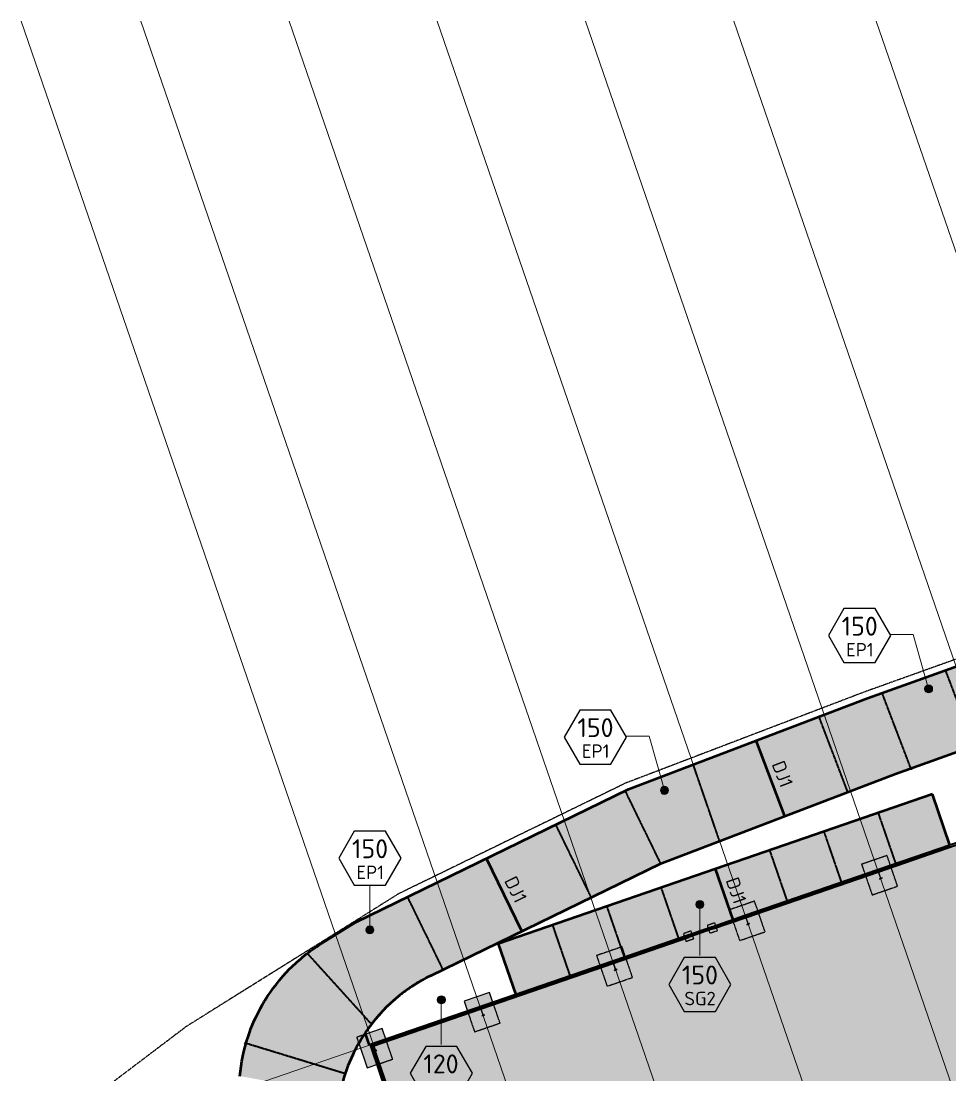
# Model space of a CAD drawing. Header units: millimetres. Extents: x 705 to 313061, y -3762 to 4071588.
# Drawn here: x 39175 to 108102, y 3993403 to 4071588 of the extents above; entities that cross this region are included whole.
import ezdxf

# ---------------------------------------------------------------- set-up
doc = ezdxf.new("R2010")
doc.units = ezdxf.units.MM
for name, pattern in [('Boundary', [16, 5, -2, 5, -2, 0, -2]), ('Dash', [7, 5, -2]), ('Hidden Double', [7, 5, -2]), ('Hidden Half', [3, 2, -1]), ('Joint 1', [9.5, 7, -0.75, 1, -0.75])]:
    doc.linetypes.add(name, pattern=pattern)
for name, color, linetype, lineweight in [('A-060-M_DETAIL', 3, 'Continuous', 25), ('A-200-M_WALL_EXT', 113, 'Continuous', 13), ('A-230-H-FLOOR', 190, 'Continuous', 13), ('A-230-M_FLOOR', 192, 'Continuous', 13), ('A-230-MH_FLOOR', 190, 'Hidden Double', 13), ('C-910-M_SITE_BOUND', 91, 'Boundary', 25), ('S-160-M_FOUND', 171, 'Continuous', 13), ('S-160-MH_FOUND', 171, 'Hidden Half', 13), ('S-230-A-FLOOR', 171, 'Continuous', 18), ('S-280-M_COLUMN', 52, 'Continuous', 13), ('S-280-MH_COLUMN', 52, 'Hidden Half', 13), ('Z-030-M_GRID', 191, 'Continuous', 13), ('Z-060-M_DETAIL', 92, 'Continuous', 25)]:
    doc.layers.add(name, color=color, linetype=linetype, lineweight=lineweight)
doc.styles.add('ISOCPEUR_2', font='isocpeur.ttf', dxfattribs={"height": 1400})
doc.styles.add('ISOCPEUR_3', font='isocpeur.ttf', dxfattribs={"height": 1000})

# ---------------------------------------------------------------- blocks, each defined once
blk = doc.blocks.new('NRP_Column-Steel-UB - SC119 - 410UB53_7-V46-S1_001 - EXTERNAL PAVEMENT PLAN')
at = {"layer": 'S-280-M_COLUMN', "lineweight": 25}
for p, q in [((89, 402.6), (-89, 402.6)), ((-89, 402.6), (-89, 391.7)), ((-89, 391.7), (-15.2, 391.7)), ((-15.2, 10.9), (-89, 10.9)), ((-89, 10.9), (-89, 0)), ((-89, 0), (89, 0)), ((-3.8, 380.3), (-3.8, 22.3)), ((3.8, 22.3), (3.8, 380.3)), ((15.2, 391.7), (89, 391.7)), ((89, 10.9), (15.2, 10.9)), ((89, 391.7), (89, 402.6)), ((89, 0), (89, 10.9))]:
    blk.add_line(p, q, dxfattribs=at)
for centre, start, end in [((-15.2, 380.3), 0, 90), ((-15.2, 22.3), 270, 0), ((15.2, 380.3), 90, 180), ((15.2, 22.3), 180, 270)]:
    blk.add_arc(centre, 11.4, start, end, dxfattribs=at)
at = {"layer": 'S-280-MH_COLUMN', "lineweight": 25}
for centre, start, end in [((-15.2, 380.3), 0, 90), ((-15.2, 22.3), 270, 0), ((15.2, 380.3), 90, 180), ((15.2, 22.3), 180, 270)]:
    blk.add_arc(centre, 11.4, start, end, dxfattribs=at)
blk = doc.blocks.new('NRP_Column-Steel-UB - SC124 - 530UB82_0-V47-S1_001 - EXTERNAL PAVEMENT PLAN')
at = {"layer": 'S-280-M_COLUMN', "lineweight": 25}
for p, q in [((104.5, 528.2), (-104.5, 528.2)), ((-104.5, 528.2), (-104.5, 515)), ((-104.5, 515), (-18.8, 515)), ((-18.8, 13.2), (-104.5, 13.2)), ((-104.5, 13.2), (-104.5, 0)), ((-104.5, 0), (104.5, 0)), ((-4.8, 501), (-4.8, 27.2)), ((4.8, 27.2), (4.8, 501)), ((18.8, 515), (104.5, 515)), ((104.5, 13.2), (18.8, 13.2)), ((104.5, 515), (104.5, 528.2)), ((104.5, 0), (104.5, 13.2))]:
    blk.add_line(p, q, dxfattribs=at)
for centre, start, end in [((-18.8, 501), 0, 90), ((-18.8, 27.2), 270, 0), ((18.8, 501), 90, 180), ((18.8, 27.2), 180, 270)]:
    blk.add_arc(centre, 14, start, end, dxfattribs=at)
at = {"layer": 'S-280-MH_COLUMN', "lineweight": 25}
for centre, start, end in [((-18.8, 501), 0, 90), ((-18.8, 27.2), 270, 0), ((18.8, 501), 90, 180), ((18.8, 27.2), 180, 270)]:
    blk.add_arc(centre, 14, start, end, dxfattribs=at)
blk = doc.blocks.new('NRP_Foundation-Pad Footing Fibre _v2_ - PF2 -2400 x 2000 x 600d-V20-S1_001 - EXTERNAL PAVEMENT PLAN')
at = {"layer": 'S-160-M_FOUND', "linetype": 'Dash', "lineweight": 25}
blk.add_hatch(color=10, dxfattribs=at).paths.add_polyline_path([(1250, -1350), (1250, 650), (314, 650), (314, -1350)])
at = {"layer": 'S-160-M_FOUND', "color": 9, "lineweight": 25}
for p, q in [((1250, 650), (314, 650)), ((1250, -1350), (1250, 650)), ((314, -1350), (1250, -1350))]:
    blk.add_line(p, q, dxfattribs=at)
at = {"layer": 'S-160-MH_FOUND', "color": 9, "linetype": 'Dash', "lineweight": 25}
for p, q in [((314, 650), (-1150, 650)), ((-1150, 650), (-1150, -1350)), ((-1150, -1350), (314, -1350))]:
    blk.add_line(p, q, dxfattribs=at)
blk = doc.blocks.new('NRP_Foundation-Pad Footing Fibre _v2_ - PF2 -2400 x 2000 x 600d-V62-S1_001 - EXTERNAL PAVEMENT PLAN')
at = {"layer": 'S-160-M_FOUND', "linetype": 'Dash', "lineweight": 25}
blk.add_hatch(color=10, dxfattribs=at).paths.add_polyline_path([(314, 650), (314, -1350), (464, -1350), (464, 650)])
at = {"layer": 'S-160-M_FOUND', "color": 9, "lineweight": 25}
for p, q in [((464, 650), (314, 650)), ((314, -1350), (464, -1350))]:
    blk.add_line(p, q, dxfattribs=at)
at = {"layer": 'S-160-MH_FOUND', "color": 9, "linetype": 'Dash', "lineweight": 25}
for p, q in [((314, 650), (-1150, 650)), ((-1150, 650), (-1150, -1350)), ((1250, 650), (464, 650)), ((1250, -1350), (1250, 650)), ((-1150, -1350), (314, -1350)), ((464, -1350), (1250, -1350))]:
    blk.add_line(p, q, dxfattribs=at)
blk = doc.blocks.new('Family - ___-3870354-S1_001 - EXTERNAL PAVEMENT PLAN')
at = {"layer": 'C-910-M_SITE_BOUND'}
for p, q in [((-2388364, 4033725), (-2421585, 4021829)), ((-2421585, 4021829), (-2439332, 4015057)), ((-2439332, 4015057), (-2456193, 4006840)), ((-2456193, 4006840), (-2471949, 3996996)), ((-2471949, 3996996), (-2482597, 3988937))]:
    blk.add_line(p, q, dxfattribs=at)
blk = doc.blocks.new('NRP_Joint Location _v2_ - SJ1 - SAWN JOINT _No Cradle_-4179756-S1_001 - EXTERNAL PAVEMENT PLAN')
at = {"layer": 'Z-060-M_DETAIL', "linetype": 'Joint 1', "lineweight": 35}
blk.add_line((0, 0), (7800, 0), dxfattribs=at)
blk = doc.blocks.new('NRP_Joint Location _v2_ - SJ1 - SAWN JOINT _No Cradle_-4180011-S1_001 - EXTERNAL PAVEMENT PLAN')
at = {"layer": 'Z-060-M_DETAIL', "linetype": 'Joint 1', "lineweight": 35}
blk.add_line((0, 0), (7085, 0), dxfattribs=at)
blk = doc.blocks.new('NRP_Joint Location _v2_ - SJ1 - SAWN JOINT _No Cradle_-4179417-S1_001 - EXTERNAL PAVEMENT PLAN')
at = {"layer": 'Z-060-M_DETAIL', "linetype": 'Joint 1', "lineweight": 35}
blk.add_line((0, 0), (6000, 0), dxfattribs=at)
blk = doc.blocks.new('NRP_Joint Location _v2_ - DJ1 - DOWELLED JOINT-4179586-S1_001 - EXTERNAL PAVEMENT PLAN')
at = {"layer": 'Z-060-M_DETAIL', "lineweight": 50}
blk.add_line((0, 0), (6000, 0), dxfattribs=at)
blk = doc.blocks.new('NRP_Joint Location _v2_ - SJ1 - SAWN JOINT _No Cradle_-4180428-S1_001 - EXTERNAL PAVEMENT PLAN')
at = {"layer": 'Z-060-M_DETAIL', "linetype": 'Joint 1', "lineweight": 35}
blk.add_line((0, 0), (6003, 0), dxfattribs=at)
blk = doc.blocks.new('NRP_Joint Location _v2_ - SJ1 - SAWN JOINT _No Cradle_-4180696-S1_001 - EXTERNAL PAVEMENT PLAN')
at = {"layer": 'Z-060-M_DETAIL', "linetype": 'Joint 1', "lineweight": 35}
blk.add_line((0, 0), (6141, 0), dxfattribs=at)
blk = doc.blocks.new('NRP_Joint Location _v2_ - SJ1 - SAWN JOINT _No Cradle_-4180697-S1_001 - EXTERNAL PAVEMENT PLAN')
at = {"layer": 'Z-060-M_DETAIL', "linetype": 'Joint 1', "lineweight": 35}
blk.add_line((0, 0), (6023, 0), dxfattribs=at)
blk = doc.blocks.new('NRP_Joint Location _v2_ - DJ1 - DOWELLED JOINT-4245702-S1_001 - EXTERNAL PAVEMENT PLAN')
at = {"layer": 'Z-060-M_DETAIL', "lineweight": 50}
blk.add_line((0, 0), (4000, 0), dxfattribs=at)
blk = doc.blocks.new('NRP_Joint Location _v2_ - SJ1 - SAWN JOINT _No Cradle_-4245799-S1_001 - EXTERNAL PAVEMENT PLAN')
at = {"layer": 'Z-060-M_DETAIL', "linetype": 'Joint 1', "lineweight": 35}
blk.add_line((0, 0), (4000, 0), dxfattribs=at)
blk = doc.blocks.new('NRP_Slab Tag _v2_ - Thickness with Description-1497716-S1_001 - EXTERNAL PAVEMENT PLAN')
at = {"layer": 'S-230-A-FLOOR', "lineweight": 25}
for p, q in [((-2.88, 4.99), (-5.76, -0.01)), ((2.9, 4.99), (-2.88, 4.99)), ((5.78, -0.01), (2.9, 4.99)), ((-5.76, -0.01), (-2.88, -5.01)), ((2.9, -5.01), (5.78, -0.01)), ((-2.88, -5.01), (2.9, -5.01))]:
    blk.add_line(p, q, dxfattribs=at)

msp = doc.modelspace()

# ---------------------------------------------------------------- hatches: boundary and pattern name
at = {"layer": 'A-230-H-FLOOR'}
h = msp.add_hatch(color=10, dxfattribs=at)
h.paths.add_polyline_path([(78184, 3958005), (101217, 3965936), (101266, 3965794), (103030, 3966402), (102981, 3966544), (116884, 3971331), (116933, 3971189), (125467, 3974128), (127055, 3969518), (220629, 3969518), (214971, 3992231), (209082, 3993483), (208097, 3999700), (203480, 3998968), (197520, 4036600), (192308, 4035296), (192266, 4035466), (189356, 4034738), (189398, 4034568), (187362, 4034059), (187326, 4034204), (185516, 4033751), (185552, 4033606), (170028, 4029722), (169445, 4031417), (168395, 4031056), (168346, 4031197), (166582, 4030590), (166631, 4030448), (153281, 4025851), (153232, 4025993), (151468, 4025386), (151517, 4025244), (111573, 4011490), (111524, 4011632), (109760, 4011024), (109809, 4010882), (90495, 4004232), (90446, 4004374), (88682, 4003766), (88731, 4003624), (65259, 3995542), (77678, 3959477)])
h.paths.add_polyline_path([(130349, 3969704), (130349, 3975808), (142762, 3980083), (146335, 3969704), (134676, 3969704)])
h.paths.add_polyline_path([(177237, 3978645), (177237, 3984145), (206537, 3984145), (206537, 3978645), (199818, 3978645)])
h.paths.add_polyline_path([(114111, 3986833), (95794, 3986833), (95794, 3992333), (125094, 3992333), (125094, 3986833), (116884, 3986833)])
for points in [[(113518, 4019121), (111875, 4024905), (101975, 4021360), (111573, 4019498)], [(104056, 4015733), (101975, 4021360), (89426, 4016571), (102106, 4015844)], [(104056, 4015733), (113518, 4019121), (101975, 4021360), (103746, 4016571)], [(86642, 4009087), (89426, 4016571), (84253, 4014597), (84410, 4014235)], [(86642, 4009087), (104056, 4015733), (89426, 4016571), (88557, 4014235)], [(69609, 4000786), (84253, 4014597), (64005, 4004730), (69535, 4000838)], [(69609, 4000786), (86642, 4009087), (84253, 4014597), (70483, 4001611)], [(75878, 3999357), (108102, 4010453), (106799, 4014235), (74576, 4003140), (75102, 4001611)], [(75878, 3999357), (108102, 4010453), (106799, 4014235), (74576, 4003140), (75102, 4001611)], [(66471, 3998608), (66753, 3998868), (67043, 3999119), (67340, 3999361), (67645, 3999594), (67956, 3999818), (68274, 4000031), (68599, 4000235), (68930, 4000429), (69266, 4000613), (69609, 4000786), (64005, 4004730), (61429, 4003120), (66324, 3998739)], [(63788, 3994901), (63958, 3995245), (64138, 3995584), (64385, 3996010), (64528, 3996244), (64738, 3996564), (64958, 3996878), (65188, 3997185), (65464, 3997529), (65765, 3997877), (65932, 3998063), (66197, 3998339), (66471, 3998608), (61429, 4003120), (61095, 4002904), (60768, 4002679), (60448, 4002443), (60136, 4002197), (59831, 4001942), (59464, 4001611), (59246, 4001404), (58966, 4001122), (58695, 4000831), (58433, 4000532), (58180, 4000226), (57937, 3999911), (57704, 3999589), (57481, 3999261), (57268, 3998925), (57065, 3998583), (63481, 3995069)], [(62822, 3991974), (62935, 3992483), (63031, 3992855), (63099, 3993099), (63215, 3993467), (63341, 3993832), (63479, 3994193), (63628, 3994549), (63788, 3994901), (57065, 3998583), (56873, 3998235), (56692, 3997881), (56522, 3997522), (56363, 3997158), (56215, 3996789), (56079, 3996416), (55954, 3996038), (55841, 3995657), (55740, 3995273), (55651, 3994886), (55574, 3994496), (55508, 3994104), (55440, 3993562), (55414, 3993315), (61779, 3992163)]]:
    msp.add_hatch(color=254, dxfattribs=at).paths.add_polyline_path(points)
at = {"layer": 'S-160-M_FOUND'}
for points in [[(90495, 4004232), (90779, 4004330), (90730, 4004471), (90446, 4004374)], [(88447, 4003527), (88731, 4003624), (88682, 4003766), (88398, 4003668), (88413, 4003624)], [(64860, 3993923), (65715, 3994217), (65259, 3995542), (66295, 3995899), (65970, 3996843), (64616, 3996377), (64528, 3996244), (64328, 3995917), (64233, 3995746), (64784, 3994144)]]:
    msp.add_hatch(color=10, dxfattribs=at).paths.add_polyline_path(points)
at = {"layer": 'S-230-A-FLOOR'}
h = msp.add_hatch(color=256, dxfattribs=at)
edge = h.paths.add_edge_path()
edge.add_arc((106520, 4022043), 300, 0, 360)
h = msp.add_hatch(color=256, dxfattribs=at)
edge = h.paths.add_edge_path()
edge.add_arc((86914, 4014518), 300, 0, 360)
h = msp.add_hatch(color=256, dxfattribs=at)
edge = h.paths.add_edge_path()
edge.add_arc((89542, 4006042), 300, 0, 360)
h = msp.add_hatch(color=256, dxfattribs=at)
edge = h.paths.add_edge_path()
edge.add_arc((65060, 4004160), 300, 0, 360)
h = msp.add_hatch(color=256, dxfattribs=at)
edge = h.paths.add_edge_path()
edge.add_arc((70358, 3998973), 300, 0, 360)

# ---------------------------------------------------------------- linework, layer by layer
at = {"layer": 'A-200-M_WALL_EXT', "lineweight": 35}
for p, q in [((111524, 4011632), (102747, 4008609)), ((102796, 4008468), (109809, 4010882)), ((102747, 4008609), (92914, 4005223)), ((102747, 4008609), (102796, 4008468)), ((102796, 4008468), (102747, 4008609)), ((92963, 4005082), (102796, 4008468)), ((92914, 4005223), (90446, 4004374)), ((90495, 4004232), (92963, 4005082)), ((92914, 4005223), (92963, 4005082)), ((92963, 4005082), (92914, 4005223)), ((90446, 4004374), (83081, 4001837)), ((90495, 4004232), (88731, 4003624)), ((90446, 4004374), (90495, 4004232)), ((83129, 4001696), (88731, 4003624)), ((88731, 4003624), (88682, 4003766)), ((83081, 4001837), (73247, 3998451)), ((73296, 3998310), (83129, 4001696)), ((83081, 4001837), (83129, 4001696)), ((83129, 4001696), (83081, 4001837)), ((73247, 3998451), (65210, 3995684)), ((73247, 3998451), (73296, 3998310)), ((73296, 3998310), (73247, 3998451)), ((65259, 3995542), (73296, 3998310)), ((65210, 3995684), (65068, 3995635)), ((65068, 3995635), (68324, 3986180)), ((68466, 3986229), (65210, 3995684))]:
    msp.add_line(p, q, dxfattribs=at)
at = {"layer": 'A-230-M_FLOOR', "lineweight": 50}
for p, q in [((101975, 4021360), (111875, 4024905)), ((84253, 4014597), (101975, 4021360)), ((104056, 4015733), (113518, 4019121)), ((86642, 4009087), (104056, 4015733)), ((64005, 4004730), (84253, 4014597)), ((106799, 4014235), (74576, 4003140)), ((108102, 4010453), (106799, 4014235)), ((90446, 4004374), (108102, 4010453)), ((108102, 4010453), (108102, 4010453)), ((69609, 4000786), (86642, 4009087)), ((61429, 4003120), (64005, 4004730)), ((74576, 4003140), (75878, 3999357)), ((75878, 3999357), (88682, 4003766)), ((75878, 3999357), (65021, 3995619)), ((75878, 3999357), (75878, 3999357)), ((65021, 3995619), (64710, 3996522))]:
    msp.add_line(p, q, dxfattribs=at)
at = {"layer": 'A-230-M_FLOOR', "color": 9, "lineweight": 25}
msp.add_line((90446, 4004374), (88682, 4003766), dxfattribs=at)
at = {"layer": 'A-230-M_FLOOR', "lineweight": 50}
msp.add_arc((75085, 3989549), 12500, 115.98123, 146.09445, dxfattribs=at)
for points, knots in [([(57065, 3998583), (57131, 3998698), (57705, 3999667), (58714, 4000952), (60195, 4002282), (61007, 4002857), (61429, 4003120)], [-0.5333333, -0.5333333, -0.5333333, -0.5333333, -0.5, -0.25, -0.125, 0, 0, 0, 0]), ([(55414, 3993315), (55501, 3994305), (55879, 3996133), (56638, 3997836), (57065, 3998583)], [-1, -1, -1, -1, -0.75, -0.5333333, -0.5333333, -0.5333333, -0.5333333]), ([(64943, 3996857), (64911, 3996813), (64878, 3996766), (64845, 3996718), (64843, 3996717)], [-0.26968804, -0.26968804, -0.26968804, -0.26968804, -0.25, -0.24919781, -0.24919781, -0.24919781, -0.24919781]), ([(63788, 3994901), (63444, 3994174), (63093, 3993200), (62866, 3992195), (62822, 3991974)], [-1, -1, -1, -1, -0.75, -0.68, -0.68, -0.68, -0.68])]:
    msp.add_open_spline(points, degree=3, knots=knots, dxfattribs=at)
for points in [[(68085, 3999906), (68042, 3999877), (67999, 3999847), (67956, 3999818)], [(68268, 4000027), (68232, 4000004), (68196, 3999980), (68160, 3999956)], [(68274, 4000031), (68273, 4000031), (68272, 4000030), (68271, 4000029)], [(68391, 4000106), (68352, 4000081), (68313, 4000056), (68274, 4000031)], [(68594, 4000232), (68559, 4000211), (68525, 4000190), (68490, 4000168)], [(68599, 4000235), (68598, 4000235), (68598, 4000235), (68597, 4000234)], [(68694, 4000292), (68662, 4000273), (68631, 4000254), (68599, 4000235)], [(68926, 4000427), (68898, 4000411), (68869, 4000395), (68841, 4000378)], [(68930, 4000429), (68930, 4000429), (68929, 4000429), (68929, 4000429)], [(68986, 4000461), (68968, 4000450), (68949, 4000440), (68930, 4000429)], [(69264, 4000612), (69261, 4000610), (69258, 4000609), (69255, 4000607)], [(67158, 3999214), (67119, 3999183), (67081, 3999151), (67043, 3999119)], [(67331, 3999354), (67288, 3999320), (67244, 3999285), (67201, 3999250)], [(67340, 3999361), (67338, 3999359), (67336, 3999358), (67334, 3999356)], [(67462, 3999456), (67421, 3999425), (67380, 3999393), (67340, 3999361)], [(67636, 3999588), (67595, 3999558), (67555, 3999527), (67514, 3999496)], [(67645, 3999594), (67643, 3999593), (67641, 3999591), (67639, 3999590)], [(67774, 3999689), (67731, 3999658), (67688, 3999626), (67645, 3999594)], [(67949, 3999812), (67911, 3999786), (67874, 3999760), (67836, 3999733)], [(67956, 3999818), (67955, 3999816), (67953, 3999815), (67951, 3999814)], [(66313, 3998455), (66274, 3998416), (66235, 3998378), (66197, 3998339)], [(66459, 3998597), (66419, 3998559), (66380, 3998521), (66341, 3998482)], [(66471, 3998608), (66468, 3998605), (66465, 3998602), (66462, 3998599)], [(66586, 3998716), (66547, 3998680), (66509, 3998644), (66471, 3998608)], [(66742, 3998858), (66700, 3998821), (66659, 3998783), (66617, 3998745)], [(66753, 3998868), (66750, 3998865), (66748, 3998863), (66745, 3998861)], [(66866, 3998968), (66828, 3998935), (66790, 3998901), (66753, 3998868)], [(67033, 3999111), (66989, 3999074), (66946, 3999037), (66903, 3999000)], [(67043, 3999119), (67040, 3999117), (67038, 3999115), (67036, 3999113)], [(65527, 3997605), (65493, 3997566), (65460, 3997526), (65427, 3997485)], [(65661, 3997762), (65623, 3997718), (65585, 3997674), (65547, 3997629)], [(65675, 3997778), (65671, 3997774), (65667, 3997769), (65664, 3997765)], [(65780, 3997897), (65745, 3997857), (65710, 3997818), (65675, 3997778)], [(65918, 3998048), (65880, 3998007), (65841, 3997964), (65803, 3997922)], [(65932, 3998063), (65928, 3998059), (65925, 3998055), (65921, 3998051)], [(66044, 3998181), (66006, 3998142), (65969, 3998102), (65932, 3998063)], [(66184, 3998326), (66146, 3998287), (66107, 3998248), (66069, 3998208)], [(66197, 3998339), (66194, 3998336), (66190, 3998332), (66187, 3998329)], [(64958, 3996878), (64954, 3996872), (64950, 3996866), (64946, 3996860)], [(65053, 3997007), (65021, 3996964), (64990, 3996921), (64958, 3996878)], [(65174, 3997167), (65138, 3997121), (65103, 3997074), (65069, 3997028)], [(65188, 3997185), (65184, 3997180), (65180, 3997175), (65176, 3997170)], [(65285, 3997309), (65252, 3997268), (65220, 3997227), (65188, 3997185)], [(65413, 3997468), (65376, 3997423), (65339, 3997377), (65302, 3997331)], [(65427, 3997485), (65423, 3997481), (65419, 3997476), (65415, 3997471)], [(64528, 3996244), (64254, 3995812), (64007, 3995363), (63788, 3994901)], [(64723, 3996542), (64657, 3996443), (64592, 3996344), (64528, 3996244)], [(64738, 3996564), (64734, 3996558), (64730, 3996551), (64725, 3996545)], [(64829, 3996696), (64798, 3996652), (64768, 3996608), (64738, 3996564)]]:
    msp.add_open_spline(points, degree=3, dxfattribs=at)
at = {"layer": 'A-230-MH_FLOOR', "lineweight": 50}
msp.add_line((88682, 4003766), (90446, 4004374), dxfattribs=at)
msp.add_line((88682, 4003766), (90446, 4004374), dxfattribs=at)
at = {"layer": 'S-160-M_FOUND', "color": 9, "lineweight": 25}
for p, q in [((90779, 4004330), (90730, 4004471)), ((88398, 4003668), (88447, 4003527)), ((65970, 3996843), (64616, 3996377)), ((66295, 3995899), (65970, 3996843)), ((64232, 3995749), (64860, 3993923)), ((64860, 3993923), (65715, 3994217))]:
    msp.add_line(p, q, dxfattribs=at)
at = {"layer": 'S-160-MH_FOUND', "color": 9, "linetype": 'Dash', "lineweight": 25}
for p, q in [((90657, 4004684), (90089, 4004489)), ((90730, 4004471), (90657, 4004684)), ((88892, 4004077), (88325, 4003881)), ((88325, 4003881), (88398, 4003669)), ((89088, 4003509), (88892, 4004077)), ((90089, 4004489), (90285, 4003921)), ((90285, 4003921), (90852, 4004117)), ((90852, 4004117), (90779, 4004329)), ((88447, 4003527), (88520, 4003314)), ((88520, 4003314), (89088, 4003509)), ((64616, 3996377), (64079, 3996192)), ((64079, 3996192), (64232, 3995749)), ((66751, 3994574), (66295, 3995899)), ((65715, 3994217), (66751, 3994574))]:
    msp.add_line(p, q, dxfattribs=at)
at = {"layer": 'S-230-A-FLOOR'}
for p, q in [((105382, 4026067), (103705, 4026067)), ((106520, 4022043), (105382, 4026067)), ((85777, 4018541), (84100, 4018541)), ((86914, 4014518), (85777, 4018541)), ((65060, 4004160), (65060, 4007480)), ((89542, 4006042), (89542, 4002262)), ((70358, 3998973), (70358, 3995666))]:
    msp.add_line(p, q, dxfattribs=at)
for centre in [(106520, 4022043), (86914, 4014518), (89542, 4006042), (65060, 4004160), (70358, 3998973)]:
    msp.add_circle(centre, 300, dxfattribs=at)
at = {"layer": 'Z-030-M_GRID'}
for p, q in [((85651, 3936616), (39175, 4071588)), ((96220, 3931735), (48064, 4071588)), ((106053, 3935121), (59063, 4071588)), ((115887, 3938507), (70062, 4071588)), ((125720, 3941893), (81062, 4071588)), ((136202, 3943395), (92061, 4071588)), ((146512, 3944169), (102637, 4071588)), ((166828, 4030675), (43179, 3988098))]:
    msp.add_line(p, q, dxfattribs=at)

# ---------------------------------------------------------------- block references
at = {"layer": 'C-910-M_SITE_BOUND'}
msp.add_blockref('Family - ___-3870354-S1_001 - EXTERNAL PAVEMENT PLAN', (2523386, 0), dxfattribs=at)
at = {"layer": 'S-160-MH_FOUND', "color": 9, "linetype": 'Dash', "lineweight": 25}
for name, p, rotation in [('NRP_Foundation-Pad Footing Fibre _v2_ - PF2 -2400 x 2000 x 600d-V62-S1_001 - EXTERNAL PAVEMENT PLAN', (102567, 4008057), 109.0004071202155), ('NRP_Foundation-Pad Footing Fibre _v2_ - PF2 -2400 x 2000 x 600d-V62-S1_001 - EXTERNAL PAVEMENT PLAN', (92734, 4004671), 109.0004071202154), ('NRP_Foundation-Pad Footing Fibre _v2_ - PF2 -2400 x 2000 x 600d-V62-S1_001 - EXTERNAL PAVEMENT PLAN', (82901, 4001285), 109.0004071202157), ('NRP_Foundation-Pad Footing Fibre _v2_ - PF2 -2400 x 2000 x 600d-V20-S1_001 - EXTERNAL PAVEMENT PLAN', (73067, 3997899), 109.0004071202154)]:
    msp.add_blockref(name, p, dxfattribs=dict(at, rotation=rotation))
at = {"layer": 'S-230-A-FLOOR', "lineweight": 25, "xscale": 399.9999999999997, "yscale": 399.9999999999997, "zscale": 399.9999999999997}
for p in [(101393, 4025999), (81787, 4018473), (65057, 4009485), (89539, 4000123), (70354, 3993527)]:
    msp.add_blockref('NRP_Slab Tag _v2_ - Thickness with Description-1497716-S1_001 - EXTERNAL PAVEMENT PLAN', p, dxfattribs=at)
at = {"layer": 'S-280-MH_COLUMN', "lineweight": 25}
for name, p, rotation in [('NRP_Column-Steel-UB - SC124 - 530UB82_0-V47-S1_001 - EXTERNAL PAVEMENT PLAN', (102796, 4008468), 199.0004071202144), ('NRP_Column-Steel-UB - SC124 - 530UB82_0-V47-S1_001 - EXTERNAL PAVEMENT PLAN', (92963, 4005082), 199.0004071202144), ('NRP_Column-Steel-UB - SC124 - 530UB82_0-V47-S1_001 - EXTERNAL PAVEMENT PLAN', (83129, 4001696), 199.0004071202144), ('NRP_Column-Steel-UB - SC124 - 530UB82_0-V47-S1_001 - EXTERNAL PAVEMENT PLAN', (73296, 3998310), 199.0004071202144), ('NRP_Column-Steel-UB - SC119 - 410UB53_7-V46-S1_001 - EXTERNAL PAVEMENT PLAN', (65350, 3995573), 199.0004071202296)]:
    msp.add_blockref(name, p, dxfattribs=dict(at, rotation=rotation))
at = {"layer": 'Z-060-M_DETAIL', "linetype": 'Joint 1', "lineweight": 35}
for name, p, rotation in [('NRP_Joint Location _v2_ - SJ1 - SAWN JOINT _No Cradle_-4180697-S1_001 - EXTERNAL PAVEMENT PLAN', (109922, 4017810), 110.8875414391755), ('NRP_Joint Location _v2_ - SJ1 - SAWN JOINT _No Cradle_-4180696-S1_001 - EXTERNAL PAVEMENT PLAN', (105247, 4016036), 110.8875414391755), ('NRP_Joint Location _v2_ - SJ1 - SAWN JOINT _No Cradle_-4179417-S1_001 - EXTERNAL PAVEMENT PLAN', (100525, 4014385), 110.8875414391755), ('NRP_Joint Location _v2_ - SJ1 - SAWN JOINT _No Cradle_-4180428-S1_001 - EXTERNAL PAVEMENT PLAN', (91010, 4010754), 109.0004071202153), ('NRP_Joint Location _v2_ - SJ1 - SAWN JOINT _No Cradle_-4179417-S1_001 - EXTERNAL PAVEMENT PLAN', (86642, 4009087), 115.9812280212425), ('NRP_Joint Location _v2_ - SJ1 - SAWN JOINT _No Cradle_-4245799-S1_001 - EXTERNAL PAVEMENT PLAN', (102771, 4012848), 289.0004071202158), ('NRP_Joint Location _v2_ - SJ1 - SAWN JOINT _No Cradle_-4179417-S1_001 - EXTERNAL PAVEMENT PLAN', (81489, 4006576), 115.9812280212399), ('NRP_Joint Location _v2_ - SJ1 - SAWN JOINT _No Cradle_-4245799-S1_001 - EXTERNAL PAVEMENT PLAN', (98743, 4011461), 289.0004071202158), ('NRP_Joint Location _v2_ - SJ1 - SAWN JOINT _No Cradle_-4245799-S1_001 - EXTERNAL PAVEMENT PLAN', (94716, 4010074), 289.0004071202158), ('NRP_Joint Location _v2_ - SJ1 - SAWN JOINT _No Cradle_-4245799-S1_001 - EXTERNAL PAVEMENT PLAN', (86660, 4007300), 289.0004071202158), ('NRP_Joint Location _v2_ - SJ1 - SAWN JOINT _No Cradle_-4179417-S1_001 - EXTERNAL PAVEMENT PLAN', (70491, 4001216), 115.9812280212433), ('NRP_Joint Location _v2_ - SJ1 - SAWN JOINT _No Cradle_-4245799-S1_001 - EXTERNAL PAVEMENT PLAN', (82632, 4005913), 289.0004071202158), ('NRP_Joint Location _v2_ - SJ1 - SAWN JOINT _No Cradle_-4245799-S1_001 - EXTERNAL PAVEMENT PLAN', (78604, 4004526), 289.0004071202158), ('NRP_Joint Location _v2_ - SJ1 - SAWN JOINT _No Cradle_-4180011-S1_001 - EXTERNAL PAVEMENT PLAN', (65177, 3997171), 132.1828943457831), ('NRP_Joint Location _v2_ - SJ1 - SAWN JOINT _No Cradle_-4179756-S1_001 - EXTERNAL PAVEMENT PLAN', (63223, 3993492), 162.9907003624386)]:
    msp.add_blockref(name, p, dxfattribs=dict(at, rotation=rotation))
at = {"layer": 'Z-060-M_DETAIL', "lineweight": 50}
for name, p, rotation in [('NRP_Joint Location _v2_ - DJ1 - DOWELLED JOINT-4179586-S1_001 - EXTERNAL PAVEMENT PLAN', (95854, 4012602), 110.8875414391748), ('NRP_Joint Location _v2_ - DJ1 - DOWELLED JOINT-4179586-S1_001 - EXTERNAL PAVEMENT PLAN', (76337, 4004065), 115.9812280212414), ('NRP_Joint Location _v2_ - DJ1 - DOWELLED JOINT-4245702-S1_001 - EXTERNAL PAVEMENT PLAN', (90688, 4008687), 289.0004071202158)]:
    msp.add_blockref(name, p, dxfattribs=dict(at, rotation=rotation))

# ---------------------------------------------------------------- texts
at = {"layer": 'A-060-M_DETAIL', "lineweight": 13, "char_height": 1000, "width": 2308.86, "attachment_point": 1, "style": 'ISOCPEUR_3'}
for insert, rotation in [((95790, 4016823), 290.88754), ((75899, 4008263), 295.98123), ((92391, 4008180), 289.00041)]:
    msp.add_mtext('DJ1', dxfattribs=dict(at, insert=insert, rotation=rotation))
at = {"layer": 'S-230-A-FLOOR', "lineweight": 13, "attachment_point": 1}
for s, insert, char_height, width, style in [('150', (100066, 4027395), 1400, 3238.82, 'ISOCPEUR_2'), ('EP1', (100398, 4025448), 1000, 2437.13, 'ISOCPEUR_3'), ('150', (80461, 4019869), 1400, 3238.82, 'ISOCPEUR_2'), ('EP1', (80793, 4017923), 1000, 2437.13, 'ISOCPEUR_3'), ('150', (63730, 4010881), 1400, 3238.82, 'ISOCPEUR_2'), ('EP1', (64062, 4008934), 1000, 2437.13, 'ISOCPEUR_3'), ('150', (88212, 4001519), 1400, 3238.82, 'ISOCPEUR_2'), ('SG2', (88398, 3999572), 1000, 2789.87, 'ISOCPEUR_3'), ('120', (69028, 3994923), 1400, 3238.82, 'ISOCPEUR_2')]:
    msp.add_mtext(s, dxfattribs=dict(at, insert=insert, char_height=char_height, width=width, style=style))

doc.saveas('drawing.dxf')
